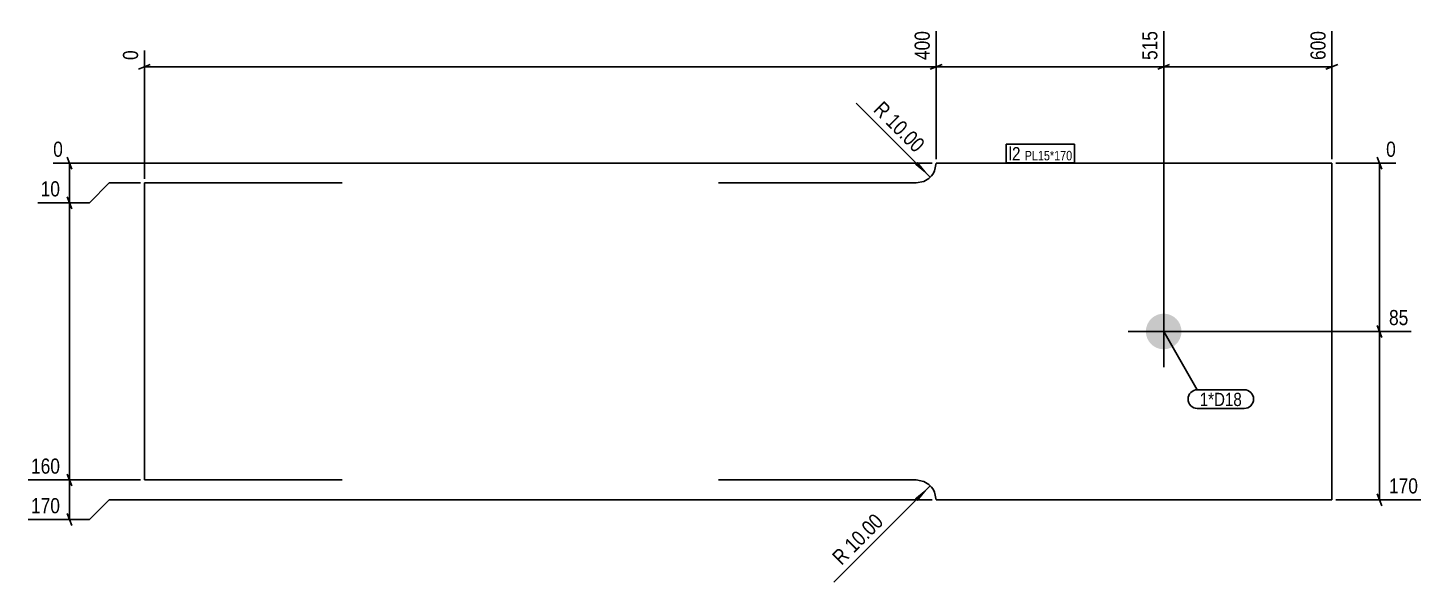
# Model space of a CAD drawing. Header units: millimetres. Extents: x 5 to 12482, y 5 to 335.
# Drawn here: x 5 to 709, y 5 to 285 of the extents above; entities that cross this region are included whole.
import ezdxf

# ---------------------------------------------------------------- set-up
doc = ezdxf.new("R2010")
doc.units = ezdxf.units.MM
for name, color, linetype in [('MÅLSÆTNING', 7, 'Continuous'), ('STÅL', 7, 'Continuous'), ('TEKST', 7, 'Continuous')]:
    doc.layers.add(name, color=color, linetype=linetype)
doc.styles.add('Arial Narrow', font='ARIALN.TTF', dxfattribs={"height": 0.2})

msp = doc.modelspace()

# ---------------------------------------------------------------- hatches: boundary and pattern name
at = {"layer": 'MÅLSÆTNING', "linetype": 'Continuous'}
for points in [[(454.24, 217.07), (460.6, 209.3), (452.82, 215.66)], [(452.82, 47.07), (460.6, 53.44), (454.24, 45.66)]]:
    msp.add_hatch(color=7, dxfattribs=at).paths.add_polyline_path(points)
at = {"layer": 'STÅL', "linetype": 'Continuous'}
msp.add_hatch(color=96, dxfattribs=at).paths.add_polyline_path([(578.53, 140.37, -1), (578.53, 122.37, -1)])

# ---------------------------------------------------------------- linework, layer by layer
at = {"layer": 'MÅLSÆTNING', "color": 7, "linetype": 'Continuous'}
for p, q in [((463.53, 218.37), (463.53, 283.07)), ((578.53, 133.37), (578.53, 283.07)), ((578.53, 133.37), (578.53, 283.07)), ((663.53, 218.37), (663.53, 283.07)), ((63.53, 208.37), (63.53, 273.32)), ((66.53, 266.25), (60.53, 263.85)), ((63.53, 265.05), (463.53, 265.05)), ((460.53, 263.85), (466.53, 266.25)), ((581.53, 266.25), (575.53, 263.85)), ((575.53, 263.85), (581.53, 266.25)), ((578.53, 265.05), (663.53, 265.05)), ((660.53, 263.85), (666.53, 266.25)), ((460.6, 209.3), (423.23, 246.67)), ((24.54, 219.37), (26.94, 213.37)), ((688.73, 213.37), (686.33, 219.37)), ((25.74, 196.37), (25.74, 216.37)), ((665.53, 216.37), (695.81, 216.37)), ((687.53, 131.37), (687.53, 216.37)), ((35.74, 196.37), (45.74, 206.37)), ((35.74, 196.37), (45.74, 206.37)), ((45.74, 206.37), (61.53, 206.37)), ((45.74, 206.37), (61.53, 206.37)), ((26.94, 193.37), (24.54, 199.37)), ((26.94, 193.37), (24.54, 199.37)), ((9.67, 196.37), (35.74, 196.37)), ((9.67, 196.37), (35.74, 196.37)), ((686.33, 134.37), (688.73, 128.37)), ((688.73, 128.37), (686.33, 134.37)), ((580.53, 131.37), (703.59, 131.37)), ((580.53, 131.37), (703.59, 131.37)), ((687.53, 46.37), (687.53, 131.37)), ((61.53, 56.37), (4.8, 56.37)), ((24.54, 59.37), (26.94, 53.37)), ((25.74, 36.37), (25.74, 56.37)), ((460.6, 53.44), (411.96, 4.8)), ((686.33, 49.37), (688.73, 43.37)), ((35.74, 36.37), (45.74, 46.37)), ((45.74, 46.37), (461.53, 46.37)), ((665.53, 46.37), (708.47, 46.37)), ((4.8, 36.37), (35.74, 36.37)), ((26.94, 33.37), (24.54, 39.37))]:
    msp.add_line(p, q, dxfattribs=at)
for centre, start, end in [((453.53, 216.37), 292.5, 337.5), ((453.53, 46.37), 22.5, 67.5)]:
    msp.add_arc(centre, 10, start, end, dxfattribs=at)
at = {"layer": 'STÅL', "color": 2, "linetype": 'Continuous'}
for p, q in [((462.77, 212.54), (463.53, 216.37)), ((663.53, 216.37), (463.53, 216.37)), ((663.53, 46.37), (663.53, 216.37)), ((163.53, 206.37), (63.53, 206.37)), ((63.53, 206.37), (63.53, 56.37)), ((453.53, 206.37), (353.53, 206.37)), ((453.53, 206.37), (457.36, 207.13)), ((163.53, 56.37), (63.53, 56.37)), ((453.53, 56.37), (353.53, 56.37)), ((457.36, 55.61), (453.53, 56.37)), ((463.53, 46.37), (462.77, 50.19)), ((463.53, 46.37), (663.53, 46.37))]:
    msp.add_line(p, q, dxfattribs=at)
at = {"layer": 'STÅL', "color": 96, "linetype": 'Continuous'}
for p, q in [((578.53, 113.37), (578.53, 149.37)), ((560.53, 131.37), (596.53, 131.37))]:
    msp.add_line(p, q, dxfattribs=at)
at = {"layer": 'STÅL', "color": 2, "linetype": 'Continuous'}
for centre, start, end in [((453.53, 216.37), 292.5, 337.5), ((453.53, 46.37), 22.5, 67.5)]:
    msp.add_arc(centre, 10, start, end, dxfattribs=at)

# ---------------------------------------------------------------- wipeouts: each hides what was drawn before it
at = {"color": 0}
msp.add_wipeout([(618.04, 93.72), (618.04, 100.72), (596.73, 100.72), (596.73, 93.72)], dxfattribs=at).dxf.layer = 'TEKST'

# ---------------------------------------------------------------- next in the draw order: wipeouts: each hides what was drawn before it
at = {"color": 0, "linetype": 'Continuous'}
for points in [[(461.93, 284.67), (450.73, 284.67), (450.73, 266.85), (461.93, 266.85)], [(661.93, 284.67), (650.73, 284.67), (650.73, 266.85), (661.93, 266.85)], [(61.93, 274.92), (50.73, 274.92), (50.73, 266.85), (61.93, 266.85)], [(697.41, 217.97), (697.41, 229.17), (689.33, 229.17), (689.33, 217.97)], [(703.74, 132.97), (703.74, 144.17), (690.79, 144.17), (690.79, 132.97)], [(22.48, 57.97), (22.48, 69.17), (4.66, 69.17), (4.66, 57.97)], [(708.61, 47.97), (708.61, 59.17), (690.79, 59.17), (690.79, 47.97)], [(22.48, 37.97), (22.48, 49.17), (4.66, 49.17), (4.66, 37.97)]]:
    msp.add_wipeout(points, dxfattribs=at).dxf.layer = 'MÅLSÆTNING'
at = {"color": 0}
for points, layer in [([(453.12, 218.9), (461.04, 226.82), (437.07, 250.79), (429.15, 242.87)], 'MÅLSÆTNING'), ([(439.74, 34.7), (431.82, 42.62), (407.85, 18.64), (415.77, 10.72)], 'MÅLSÆTNING'), ([(506.19, 217.77), (506.19, 224.77), (500.22, 224.77), (500.22, 217.77)], 'TEKST'), ([(618.04, 93.72), (618.04, 100.72), (596.73, 100.72), (596.73, 93.72)], 'TEKST')]:
    msp.add_wipeout(points, dxfattribs=at).dxf.layer = layer

# ---------------------------------------------------------------- next in the draw order: linework, layer by layer
at = {"layer": 'MÅLSÆTNING', "color": 7, "linetype": 'Continuous'}
for p, q in [((463.53, 218.37), (463.53, 283.07)), ((466.53, 266.25), (460.53, 263.85)), ((463.53, 265.05), (578.53, 265.05)), ((461.53, 216.37), (17.46, 216.37)), ((25.74, 56.37), (25.74, 196.37)), ((61.53, 56.37), (4.8, 56.37)), ((24.54, 59.37), (26.94, 53.37))]:
    msp.add_line(p, q, dxfattribs=at)
at = {"layer": 'TEKST', "color": 7, "linetype": 'Continuous'}
for p, q in [((578.53, 131.37), (595.53, 101.92)), ((595.53, 101.92), (619.24, 101.92)), ((595.53, 92.52), (619.24, 92.52))]:
    msp.add_line(p, q, dxfattribs=at)
for centre, start, end in [((595.53, 97.22), 90, 270), ((619.24, 97.22), 270, 90)]:
    msp.add_arc(centre, 4.7, start, end, dxfattribs=at)

# ---------------------------------------------------------------- next in the draw order: texts
at = {"layer": 'MÅLSÆTNING', "color": 3, "linetype": 'Continuous', "style": 'Arial Narrow'}
for s, height, p in [('400', 7.635, (460.33, 268.45)), ('600', 7.635, (660.33, 268.45)), ('0', 7.64, (60.33, 268.45))]:
    msp.add_text(s, height=height, rotation=90.00021, dxfattribs=at).set_placement(p)
at = {"layer": 'MÅLSÆTNING', "color": 3, "style": 'Arial Narrow'}
for rotation, p in [(-45.00011, (431.41, 242.87)), (45.00011, (415.77, 12.99))]:
    msp.add_text('R 10.00', height=7.635, rotation=rotation, dxfattribs=at).set_placement(p)
at = {"layer": 'MÅLSÆTNING', "color": 3, "linetype": 'Continuous', "style": 'Arial Narrow'}
for s, height, p in [('0', 7.64, (690.93, 219.57)), ('85', 7.635, (692.39, 134.57)), ('160', 7.635, (6.26, 59.57)), ('170', 7.635, (692.39, 49.57)), ('170', 7.635, (6.26, 39.57))]:
    msp.add_text(s, height=height, dxfattribs=at).set_placement(p)
at = {"layer": 'TEKST', "color": 3, "style": 'Arial Narrow'}
msp.add_text('1*D18', height=6.681, dxfattribs=at).set_placement((596.73, 93.72))

# ---------------------------------------------------------------- next in the draw order: wipeouts: each hides what was drawn before it
at = {"color": 0}
msp.add_wipeout([(506.19, 217.77), (506.19, 224.77), (500.22, 224.77), (500.22, 217.77)], dxfattribs=at).dxf.layer = 'TEKST'

# ---------------------------------------------------------------- next in the draw order: linework, layer by layer
at = {"layer": 'TEKST', "color": 7, "linetype": 'Continuous'}
msp.add_line((499.02, 216.57), (499.02, 225.97), dxfattribs=at)

# ---------------------------------------------------------------- next in the draw order: wipeouts: each hides what was drawn before it
at = {"color": 0, "linetype": 'Continuous'}
for points in [[(576.93, 284.67), (565.73, 284.67), (565.73, 266.85), (576.93, 266.85)], [(23.94, 217.97), (23.94, 229.17), (15.86, 229.17), (15.86, 217.97)], [(22.48, 197.97), (22.48, 209.17), (9.53, 209.17), (9.53, 197.97)]]:
    msp.add_wipeout(points, dxfattribs=at).dxf.layer = 'MÅLSÆTNING'
at = {"color": 0}
msp.add_wipeout([(532.35, 217.77), (532.35, 222.77), (508.29, 222.77), (508.29, 217.77)], dxfattribs=at).dxf.layer = 'TEKST'

# ---------------------------------------------------------------- next in the draw order: texts
at = {"layer": 'MÅLSÆTNING', "color": 3, "linetype": 'Continuous', "style": 'Arial Narrow'}
msp.add_text('515', height=7.635, rotation=90.00021, dxfattribs=at).set_placement((575.33, 268.45))
for s, height, p in [('0', 7.64, (17.46, 219.57)), ('10', 7.635, (11.13, 199.57))]:
    msp.add_text(s, height=height, dxfattribs=at).set_placement(p)

# ---------------------------------------------------------------- next in the draw order: wipeouts: each hides what was drawn before it
at = {"color": 0}
msp.add_wipeout([(532.35, 217.77), (532.35, 222.77), (508.29, 222.77), (508.29, 217.77)], dxfattribs=at).dxf.layer = 'TEKST'

# ---------------------------------------------------------------- next in the draw order: linework, layer by layer
at = {"layer": 'TEKST', "color": 7, "linetype": 'Continuous'}
for p, q in [((499.02, 225.97), (533.55, 225.97)), ((533.55, 216.57), (533.55, 225.97)), ((499.02, 216.57), (533.55, 216.57))]:
    msp.add_line(p, q, dxfattribs=at)

# ---------------------------------------------------------------- next in the draw order: texts
at = {"layer": 'TEKST', "color": 3, "style": 'Arial Narrow'}
for s, height, p in [('l2', 6.681, (500.22, 217.77)), ('PL15*170', 4.772, (508.29, 217.77))]:
    msp.add_text(s, height=height, dxfattribs=at).set_placement(p)

doc.saveas('drawing.dxf')
